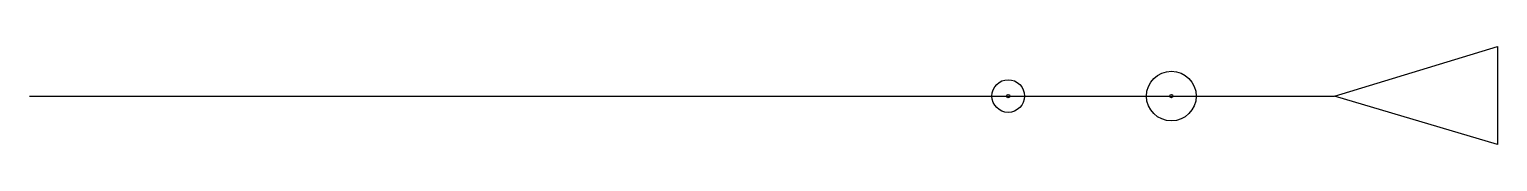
# Model space of a CAD drawing. Header units: millimetres. Extents: x 0 to 45, y -1.5 to 1.5.
import ezdxf

# ---------------------------------------------------------------- set-up
doc = ezdxf.new("R2010")
doc.units = ezdxf.units.MM
doc.layers.get('0').update_dxf_attribs({"linetype": 'CONTINUOUS'})

msp = doc.modelspace()

# ---------------------------------------------------------------- linework, layer by layer
for p, q in [((0, 0), (30, 0)), ((30, 0), (35, 0)), ((35, 0), (40, 0))]:
    msp.add_line(p, q)
msp.add_lwpolyline([(40, 0), (45, 1.517), (45, -1.483)], close=True)
for centre, radius in [((30, 0), 0.5), ((35, 0), 0.762), ((30, 0), 0.05), ((35, 0), 0.05)]:
    msp.add_circle(centre, radius)

doc.saveas('drawing.dxf')
